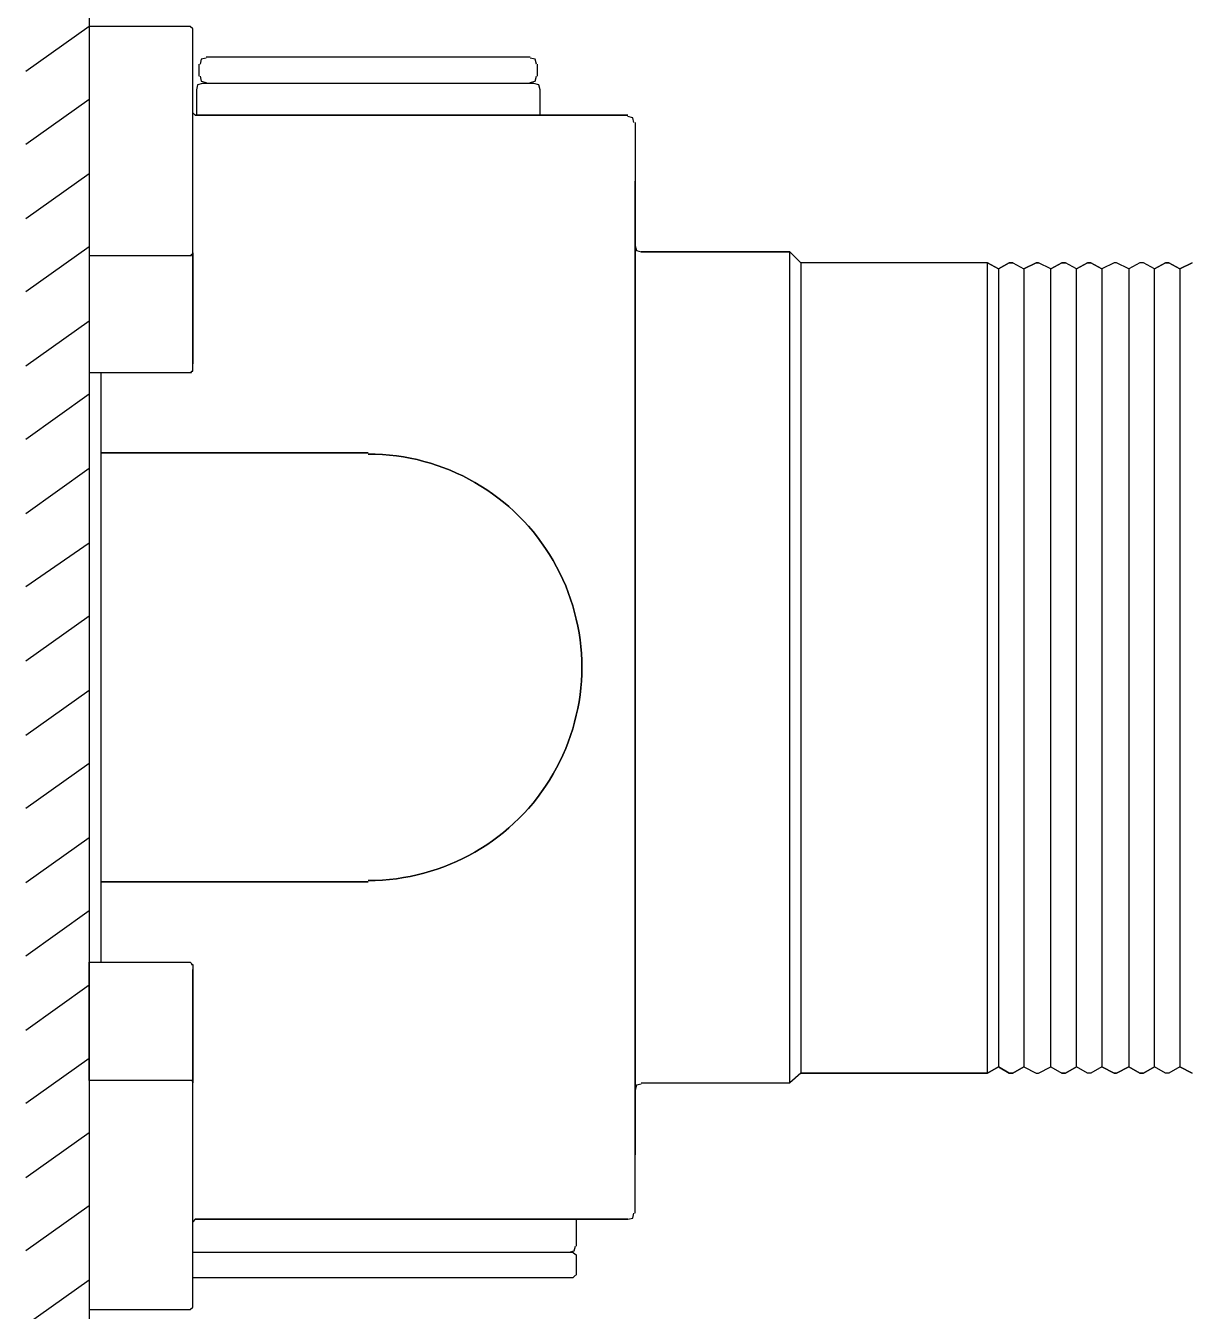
# Model space of a CAD drawing. Extents: x -1585 to -1165, y -4178 to -3881.
# Drawn here: x -1338.4 to -1310.05, y -4052.93 to -4021.55 of the extents above; entities that cross this region are included whole.
import ezdxf

# ---------------------------------------------------------------- set-up
doc = ezdxf.new("R2010")
doc.units = 0
doc.header["$LTSCALE"] = 7
doc.layers.add('DWG', color=7, linetype='CONTINUOUS')

msp = doc.modelspace()

# ---------------------------------------------------------------- linework, layer by layer
at = {"layer": 'DWG'}
for points in [[(-1336.851, -4012.548), (-1336.851, -4061.19)], [(-1336.851, -4021.563), (-1338.398, -4022.663)], [(-1333.995, -4022.336), (-1334.114, -4022.366), (-1334.144, -4022.485)], [(-1333.995, -4022.306), (-1326.082, -4022.306)], [(-1325.933, -4022.485), (-1325.963, -4022.366), (-1326.082, -4022.336)], [(-1334.174, -4022.485), (-1334.174, -4022.782)], [(-1325.903, -4022.782), (-1325.903, -4022.485)], [(-1325.844, -4023.734), (-1325.844, -4023.11), (-1325.874, -4022.991), (-1325.993, -4022.961), (-1334.085, -4022.961), (-1334.204, -4022.991), (-1334.233, -4023.11), (-1334.233, -4023.734)], [(-1334.144, -4022.782), (-1334.114, -4022.901), (-1333.995, -4022.931)], [(-1326.082, -4022.931), (-1325.963, -4022.901), (-1325.933, -4022.782)], [(-1336.851, -4023.348), (-1338.398, -4024.448)], [(-1334.323, -4023.675), (-1334.263, -4023.734)], [(-1323.553, -4023.913), (-1323.583, -4023.794), (-1323.702, -4023.764)], [(-1323.523, -4023.913), (-1323.523, -4025.341), (-1323.523, -4049.111)], [(-1336.851, -4025.162), (-1338.398, -4026.263)], [(-1323.523, -4050.539), (-1323.523, -4049.111), (-1323.523, -4025.341)], [(-1336.851, -4026.947), (-1338.398, -4028.048)], [(-1336.851, -4044.411), (-1336.554, -4044.411), (-1336.554, -4042.447), (-1330.039, -4042.447), (-1336.554, -4042.447), (-1336.554, -4031.975), (-1330.039, -4031.975), (-1336.554, -4031.975), (-1336.554, -4030.041), (-1336.554, -4030.012), (-1334.382, -4030.012), (-1334.352, -4030.012), (-1334.352, -4029.982), (-1334.323, -4029.982), (-1334.323, -4029.952), (-1334.323, -4029.922), (-1334.323, -4029.893), (-1334.323, -4027.096), (-1334.323, -4029.803)], [(-1336.851, -4027.156), (-1336.851, -4030.012), (-1336.554, -4030.012)], [(-1323.523, -4026.918), (-1323.494, -4027.037), (-1323.375, -4027.066)], [(-1314.926, -4027.334), (-1319.477, -4027.334), (-1319.745, -4027.066), (-1323.375, -4027.066), (-1319.745, -4027.066)], [(-1323.375, -4047.356), (-1319.745, -4047.356), (-1319.745, -4042.923), (-1319.745, -4031.499), (-1319.745, -4027.066), (-1319.477, -4027.334)], [(-1314.301, -4027.334), (-1314.39, -4027.334), (-1314.658, -4027.483), (-1314.658, -4031.499), (-1314.658, -4042.923), (-1314.658, -4046.969), (-1314.926, -4047.118), (-1314.926, -4042.923), (-1314.926, -4031.499), (-1314.926, -4027.334), (-1319.477, -4027.334), (-1319.477, -4031.499), (-1319.477, -4042.923), (-1319.477, -4047.118), (-1319.745, -4047.356)], [(-1314.658, -4027.483), (-1314.926, -4027.334), (-1314.658, -4027.483), (-1314.39, -4027.334), (-1314.301, -4027.334), (-1314.033, -4027.483), (-1314.033, -4031.499), (-1314.033, -4042.923), (-1314.033, -4046.969), (-1313.736, -4047.118), (-1313.676, -4047.118), (-1313.379, -4046.969), (-1313.111, -4047.118)], [(-1313.676, -4047.118), (-1313.379, -4046.969), (-1313.379, -4042.923), (-1313.379, -4031.499), (-1313.379, -4027.483), (-1313.676, -4027.334), (-1313.736, -4027.334), (-1314.033, -4027.483), (-1313.736, -4027.334), (-1313.676, -4027.334)], [(-1311.118, -4027.334), (-1311.207, -4027.334), (-1311.475, -4027.483), (-1311.772, -4027.334), (-1311.832, -4027.334), (-1312.129, -4027.483), (-1312.129, -4031.499), (-1312.129, -4042.923), (-1312.129, -4046.969), (-1312.397, -4047.118), (-1312.486, -4047.118), (-1312.754, -4046.969), (-1313.022, -4047.118), (-1313.111, -4047.118), (-1313.022, -4047.118), (-1312.754, -4046.969), (-1312.754, -4042.923), (-1312.754, -4031.499), (-1312.754, -4027.483), (-1313.022, -4027.334)], [(-1311.772, -4027.334), (-1311.832, -4027.334), (-1312.129, -4027.483), (-1312.397, -4027.334), (-1312.486, -4027.334), (-1312.754, -4027.483), (-1312.486, -4027.334), (-1312.397, -4027.334), (-1312.129, -4027.483)], [(-1310.225, -4027.483), (-1310.493, -4027.334), (-1310.582, -4027.334), (-1310.85, -4027.483), (-1311.118, -4027.334), (-1311.207, -4027.334), (-1311.475, -4027.483), (-1311.475, -4031.499), (-1311.475, -4042.923), (-1311.475, -4046.969)], [(-1309.928, -4047.118), (-1310.225, -4046.969), (-1310.493, -4047.118), (-1310.582, -4047.118), (-1310.85, -4046.969), (-1310.85, -4042.923), (-1310.85, -4031.499), (-1310.85, -4027.483), (-1310.582, -4027.334), (-1310.493, -4027.334), (-1310.225, -4027.483), (-1309.928, -4027.334)], [(-1309.928, -4027.334), (-1310.225, -4027.483), (-1310.225, -4031.499), (-1310.225, -4042.923), (-1310.225, -4046.969), (-1309.928, -4047.118)], [(-1336.851, -4028.762), (-1338.398, -4029.863)], [(-1336.851, -4030.547), (-1338.398, -4031.648)], [(-1336.851, -4032.362), (-1338.398, -4033.463)], [(-1336.851, -4034.177), (-1338.398, -4035.248)], [(-1336.851, -4035.962), (-1338.398, -4037.062)], [(-1336.851, -4037.776), (-1338.398, -4038.877)], [(-1336.851, -4039.561), (-1338.398, -4040.662)], [(-1336.851, -4041.376), (-1338.398, -4042.477)], [(-1336.851, -4043.161), (-1338.398, -4044.262)], [(-1336.851, -4047.296), (-1336.851, -4044.44), (-1336.851, -4044.411), (-1334.382, -4044.411), (-1334.352, -4044.44), (-1334.352, -4044.47), (-1334.323, -4044.47), (-1334.323, -4044.5), (-1334.323, -4044.53), (-1334.323, -4047.356), (-1334.323, -4044.649), (-1334.323, -4044.619), (-1334.323, -4044.589)], [(-1336.851, -4044.976), (-1338.398, -4046.077)], [(-1336.851, -4046.761), (-1338.398, -4047.862)], [(-1314.926, -4047.118), (-1319.477, -4047.118), (-1314.926, -4047.118), (-1314.658, -4046.969), (-1314.39, -4047.118), (-1314.301, -4047.118), (-1314.033, -4046.969), (-1314.301, -4047.118), (-1314.39, -4047.118), (-1314.658, -4046.969)], [(-1310.582, -4047.118), (-1310.85, -4046.969), (-1311.118, -4047.118), (-1311.207, -4047.118), (-1311.475, -4046.969), (-1311.772, -4047.118), (-1311.832, -4047.118), (-1312.129, -4046.969), (-1312.397, -4047.118), (-1312.486, -4047.118), (-1312.754, -4046.969)], [(-1312.129, -4046.969), (-1311.832, -4047.118), (-1311.772, -4047.118), (-1311.475, -4046.969), (-1311.207, -4047.118), (-1311.118, -4047.118), (-1310.85, -4046.969)], [(-1310.225, -4046.969), (-1310.493, -4047.118)], [(-1323.375, -4047.386), (-1323.494, -4047.415), (-1323.523, -4047.534)], [(-1336.851, -4048.576), (-1338.398, -4049.676)], [(-1336.851, -4050.361), (-1338.398, -4051.461)], [(-1334.263, -4050.688), (-1334.323, -4050.747)], [(-1324.951, -4051.342), (-1324.951, -4050.688)], [(-1323.702, -4050.688), (-1323.583, -4050.658), (-1323.553, -4050.539)], [(-1334.323, -4051.491), (-1325.041, -4051.491), (-1324.981, -4051.551)], [(-1325.13, -4051.491), (-1325.011, -4051.461), (-1324.981, -4051.342)], [(-1324.951, -4052.056), (-1324.951, -4051.551)], [(-1336.851, -4052.175), (-1338.398, -4053.276)], [(-1324.981, -4052.056), (-1325.041, -4052.116), (-1334.323, -4052.116)]]:
    msp.add_lwpolyline(points, dxfattribs=at)
for points in [[(-1334.323, -4027.096), (-1334.323, -4024.835), (-1334.323, -4022.901), (-1334.323, -4021.622), (-1334.382, -4021.563), (-1336.851, -4021.563), (-1336.851, -4022.901), (-1336.851, -4024.805), (-1336.851, -4027.156), (-1334.382, -4027.156), (-1334.352, -4027.156), (-1334.352, -4027.126), (-1334.323, -4027.126)], [(-1323.702, -4023.734), (-1334.263, -4023.734)], [(-1313.379, -4027.483), (-1313.111, -4027.334), (-1313.022, -4027.334), (-1313.111, -4027.334)], [(-1334.323, -4049.617), (-1334.323, -4047.356), (-1334.323, -4047.326), (-1334.352, -4047.296), (-1334.382, -4047.296), (-1336.851, -4047.296), (-1336.851, -4049.617), (-1336.851, -4051.551), (-1336.851, -4052.889), (-1334.382, -4052.889), (-1334.323, -4052.83), (-1334.323, -4051.521)], [(-1323.702, -4050.688), (-1334.263, -4050.688)]]:
    msp.add_lwpolyline(points, close=True, dxfattribs=at)
msp.add_lwpolyline([(-1330.039, -4042.417, 1.001512), (-1330.039, -4032.005, -1.001512)], format="xyb", close=True, dxfattribs=at)

doc.saveas('drawing.dxf')
